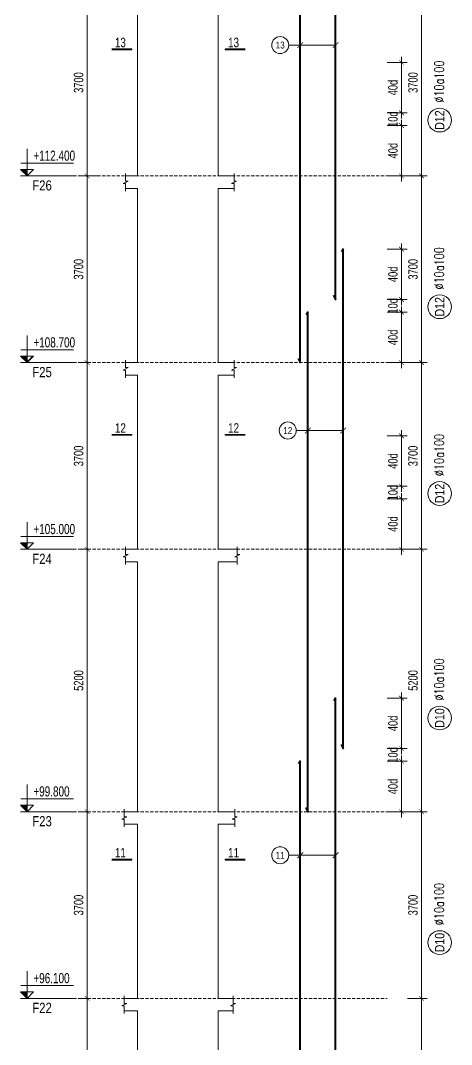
# Model space of a CAD drawing. Header units: millimetres. Extents: x 415878 to 795945, y 85573 to 378758.
# Drawn here: x 415878 to 424421, y 196515 to 216810 of the extents above; entities that cross this region are included whole.
import ezdxf
from ezdxf.enums import TextEntityAlignment as Align

# ---------------------------------------------------------------- set-up
doc = ezdxf.new("R2010")
doc.units = ezdxf.units.MM
doc.linetypes.add('DASHED2', pattern=[9.525, 6.35, -3.175])
doc.layers.get('0').update_dxf_attribs({"lineweight": 20})
doc.layers.get('Defpoints').update_dxf_attribs({"color": 151, "lineweight": 9})
for name, color, linetype, lineweight in [('NDC_S_ANNO', 7, 'Continuous', 20), ('NDC_S_CONTINUOUS', 3, 'Continuous', 20), ('NDC_S_DIM', 1, 'Continuous', 15), ('NDC_S_ENG TITLE', 3, 'Continuous', 20), ('NDC_S_HATCH MATERIAL', 8, 'Continuous', 13), ('NDC_S_LEADER', 1, 'Continuous', 15), ('NDC_S_REBAR NO.', 7, 'Continuous', 20), ('NDC_S_REBAR NO. BOX', 1, 'Continuous', 9), ('NDC_S_STIRRUP', 4, 'Continuous', 40), ('NDC_S_TEXT SYMBOL', 7, 'Continuous', 20), ('NDC_S_VN TEXT', 7, 'Continuous', 20)]:
    doc.layers.add(name, color=color, linetype=linetype, lineweight=lineweight)
doc.styles.add('NDC_ANNO', font='', dxfattribs={"width": 0.8})
doc.styles.add('NDC_ARIAL', font='arial.ttf', dxfattribs={"width": 0.85})
doc.styles.add('NDC_DIM', font='', dxfattribs={"width": 0.75})
doc.styles.add('NDC_ROMANS', font='romans.shx', dxfattribs={"width": 0.7})
doc.styles.add('NDC_VIE TXT', font='arial.ttf', dxfattribs={"width": 0.8})
doc.styles.get('NDC_ANNO').set_extended_font_data('Dotum')
doc.styles.get('NDC_DIM').set_extended_font_data('Dotum')
doc.dimstyles.new('NDC_dim_75', dxfattribs={"dimscale": 75, "dimtxt": 2.5, "dimasz": 1.5, "dimexe": 1.5, "dimexo": 2.5, "dimgap": 1, "dimtad": 1, "dimdec": 0, "dimzin": 0, "dimdsep": 46, "dimtxsty": 'NDC_DIM', "dimblk": 'DIMMARK', "dimcen": 0.09, "dimdle": 1.2, "dimclrd": 1, "dimclre": 1, "dimclrt": 3, "dimadec": 0, "dimazin": 0, "dimtfac": 1, "dimtdec": 0, "dimtix": 1, "dimtofl": 0, "dimtmove": 0, "dimatfit": 3, "dimfxl": 8, "dimfxlon": 1, "dimtolj": 1, "dimtzin": 0, "dimarcsym": 0})

# ---------------------------------------------------------------- blocks, each defined once
blk = doc.blocks.new('DIMMARK')
at = {"layer": 'NDC_S_DIM', "color": 1}
blk.add_line((-1.5, 0), (1, 0), dxfattribs=at)
at = {"layer": 'NDC_S_DIM', "color": 2, "const_width": 0.1}
blk.add_lwpolyline([(-0.42, -0.42), (0.42, 0.42)], dxfattribs=at)
blk = doc.blocks.new('*D829')
at = {"layer": 'Defpoints', "color": 0, "transparency": 16777216}
for p in [(417199, 197429), (417431, 197429), (417431, 193729)]:
    blk.add_point(p, dxfattribs=at)
at = {"layer": 'NDC_S_HATCH MATERIAL', "color": 1, "lineweight": -2, "transparency": 16777216}
for p, q in [((417243, 197429), (417087, 197429)), ((417199, 193842), (417199, 197317)), ((417243, 193729), (417087, 193729))]:
    blk.add_line(p, q, dxfattribs=at)
at = {"layer": 'NDC_S_HATCH MATERIAL', "color": 1, "lineweight": -2, "transparency": 16777216, "xscale": 112.5, "yscale": 112.5, "zscale": 112.5}
for p, rotation in [((417199, 197429), 90), ((417199, 193729), 270)]:
    blk.add_blockref('DIMMARK', p, dxfattribs=dict(at, rotation=rotation))
at = {"layer": 'NDC_S_HATCH MATERIAL', "color": 3, "transparency": 16777216, "insert": (417031, 195579), "char_height": 187.5, "attachment_point": 5, "rotation": 90, "style": 'NDC_DIM'}
blk.add_mtext('\\A1;3700', dxfattribs=at)
blk = doc.blocks.new('*D830')
at = {"layer": 'Defpoints', "color": 0, "transparency": 16777216}
for p in [(417199, 201129), (417431, 201129), (417431, 197429)]:
    blk.add_point(p, dxfattribs=at)
at = {"layer": 'NDC_S_HATCH MATERIAL', "color": 1, "lineweight": -2, "transparency": 16777216}
for p, q in [((417243, 201129), (417087, 201129)), ((417199, 197542), (417199, 201017)), ((417243, 197429), (417087, 197429))]:
    blk.add_line(p, q, dxfattribs=at)
at = {"layer": 'NDC_S_HATCH MATERIAL', "color": 1, "lineweight": -2, "transparency": 16777216, "xscale": 112.5, "yscale": 112.5, "zscale": 112.5}
for p, rotation in [((417199, 201129), 90), ((417199, 197429), 270)]:
    blk.add_blockref('DIMMARK', p, dxfattribs=dict(at, rotation=rotation))
at = {"layer": 'NDC_S_HATCH MATERIAL', "color": 3, "transparency": 16777216, "insert": (417031, 199279), "char_height": 187.5, "attachment_point": 5, "rotation": 90, "style": 'NDC_DIM'}
blk.add_mtext('\\A1;3700', dxfattribs=at)
blk = doc.blocks.new('*D831')
at = {"layer": 'Defpoints', "color": 0, "transparency": 16777216}
for p in [(417199, 206329), (417431, 206329), (417431, 201129)]:
    blk.add_point(p, dxfattribs=at)
at = {"layer": 'NDC_S_HATCH MATERIAL', "color": 1, "lineweight": -2, "transparency": 16777216}
for p, q in [((417243, 206329), (417087, 206329)), ((417199, 201242), (417199, 206217)), ((417243, 201129), (417087, 201129))]:
    blk.add_line(p, q, dxfattribs=at)
at = {"layer": 'NDC_S_HATCH MATERIAL', "color": 1, "lineweight": -2, "transparency": 16777216, "xscale": 112.5, "yscale": 112.5, "zscale": 112.5}
for p, rotation in [((417199, 206329), 90), ((417199, 201129), 270)]:
    blk.add_blockref('DIMMARK', p, dxfattribs=dict(at, rotation=rotation))
at = {"layer": 'NDC_S_HATCH MATERIAL', "color": 3, "transparency": 16777216, "insert": (417031, 203729), "char_height": 187.5, "attachment_point": 5, "rotation": 90, "style": 'NDC_DIM'}
blk.add_mtext('\\A1;5200', dxfattribs=at)
blk = doc.blocks.new('*D832')
at = {"layer": 'Defpoints', "color": 0, "transparency": 16777216}
for p in [(417199, 210029), (417431, 210029), (417431, 206329)]:
    blk.add_point(p, dxfattribs=at)
at = {"layer": 'NDC_S_HATCH MATERIAL', "color": 1, "lineweight": -2, "transparency": 16777216}
for p, q in [((417243, 210029), (417087, 210029)), ((417199, 206442), (417199, 209917)), ((417243, 206329), (417087, 206329))]:
    blk.add_line(p, q, dxfattribs=at)
at = {"layer": 'NDC_S_HATCH MATERIAL', "color": 1, "lineweight": -2, "transparency": 16777216, "xscale": 112.5, "yscale": 112.5, "zscale": 112.5}
for p, rotation in [((417199, 210029), 90), ((417199, 206329), 270)]:
    blk.add_blockref('DIMMARK', p, dxfattribs=dict(at, rotation=rotation))
at = {"layer": 'NDC_S_HATCH MATERIAL', "color": 3, "transparency": 16777216, "insert": (417031, 208179), "char_height": 187.5, "attachment_point": 5, "rotation": 90, "style": 'NDC_DIM'}
blk.add_mtext('\\A1;3700', dxfattribs=at)
blk = doc.blocks.new('*D833')
at = {"layer": 'Defpoints', "color": 0, "transparency": 16777216}
for p in [(417199, 213729), (417641, 213729), (417431, 210029)]:
    blk.add_point(p, dxfattribs=at)
at = {"layer": 'NDC_S_HATCH MATERIAL', "color": 1, "lineweight": -2, "transparency": 16777216}
for p, q in [((417454, 213729), (417087, 213729)), ((417199, 210142), (417199, 213617)), ((417243, 210029), (417087, 210029))]:
    blk.add_line(p, q, dxfattribs=at)
at = {"layer": 'NDC_S_HATCH MATERIAL', "color": 1, "lineweight": -2, "transparency": 16777216, "xscale": 112.5, "yscale": 112.5, "zscale": 112.5}
for p, rotation in [((417199, 213729), 90), ((417199, 210029), 270)]:
    blk.add_blockref('DIMMARK', p, dxfattribs=dict(at, rotation=rotation))
at = {"layer": 'NDC_S_HATCH MATERIAL', "color": 3, "transparency": 16777216, "insert": (417031, 211879), "char_height": 187.5, "attachment_point": 5, "rotation": 90, "style": 'NDC_DIM'}
blk.add_mtext('\\A1;3700', dxfattribs=at)
blk = doc.blocks.new('*D834')
at = {"layer": 'Defpoints', "color": 0, "transparency": 16777216}
for p in [(417199, 217429), (417641, 217429), (417641, 213729)]:
    blk.add_point(p, dxfattribs=at)
at = {"layer": 'NDC_S_HATCH MATERIAL', "color": 1, "lineweight": -2, "transparency": 16777216}
for p, q in [((417454, 217429), (417087, 217429)), ((417199, 213842), (417199, 217317)), ((417454, 213729), (417087, 213729))]:
    blk.add_line(p, q, dxfattribs=at)
at = {"layer": 'NDC_S_HATCH MATERIAL', "color": 1, "lineweight": -2, "transparency": 16777216, "xscale": 112.5, "yscale": 112.5, "zscale": 112.5}
for p, rotation in [((417199, 217429), 90), ((417199, 213729), 270)]:
    blk.add_blockref('DIMMARK', p, dxfattribs=dict(at, rotation=rotation))
at = {"layer": 'NDC_S_HATCH MATERIAL', "color": 3, "transparency": 16777216, "insert": (417031, 215579), "char_height": 187.5, "attachment_point": 5, "rotation": 90, "style": 'NDC_DIM'}
blk.add_mtext('\\A1;3700', dxfattribs=at)
blk = doc.blocks.new('*D893')
at = {"layer": 'Defpoints', "color": 0, "transparency": 16777216}
for p in [(419795, 207329), (423429, 207329), (419795, 206329)]:
    blk.add_point(p, dxfattribs=at)
at = {"layer": 'NDC_S_HATCH MATERIAL', "color": 1, "lineweight": -2, "transparency": 16777216}
for p, q in [((423147, 207329), (423541, 207329)), ((423429, 206442), (423429, 207217)), ((423147, 206329), (423541, 206329))]:
    blk.add_line(p, q, dxfattribs=at)
at = {"layer": 'NDC_S_HATCH MATERIAL', "color": 1, "lineweight": -2, "transparency": 16777216, "xscale": 112.5, "yscale": 112.5, "zscale": 112.5}
for p, rotation in [((423429, 207329), 90), ((423429, 206329), 270)]:
    blk.add_blockref('DIMMARK', p, dxfattribs=dict(at, rotation=rotation))
at = {"layer": 'NDC_S_HATCH MATERIAL', "color": 3, "transparency": 16777216, "insert": (423260, 206829), "char_height": 187.5, "attachment_point": 5, "rotation": 90, "style": 'NDC_DIM'}
blk.add_mtext('\\A1;\\A1;40d', dxfattribs=at)
blk = doc.blocks.new('*D894')
at = {"layer": 'Defpoints', "color": 0, "transparency": 16777216}
for p in [(419795, 207579), (423429, 207579), (419795, 207329)]:
    blk.add_point(p, dxfattribs=at)
at = {"layer": 'NDC_S_HATCH MATERIAL', "color": 1, "lineweight": -2, "transparency": 16777216}
for p, q in [((423429, 207692), (423429, 207804)), ((423147, 207579), (423541, 207579)), ((423147, 207329), (423541, 207329)), ((423429, 207217), (423429, 207104))]:
    blk.add_line(p, q, dxfattribs=at)
at = {"layer": 'NDC_S_HATCH MATERIAL', "color": 1, "lineweight": -2, "transparency": 16777216, "xscale": 112.5, "yscale": 112.5, "zscale": 112.5}
for p, rotation in [((423429, 207579), 270), ((423429, 207329), 90)]:
    blk.add_blockref('DIMMARK', p, dxfattribs=dict(at, rotation=rotation))
at = {"layer": 'NDC_S_HATCH MATERIAL', "color": 3, "transparency": 16777216, "insert": (423260, 207454), "char_height": 187.5, "attachment_point": 5, "rotation": 90, "style": 'NDC_DIM'}
blk.add_mtext('\\A1;\\A1;10d', dxfattribs=at)
blk = doc.blocks.new('*D895')
at = {"layer": 'Defpoints', "color": 0, "transparency": 16777216}
for p in [(419795, 208579), (423429, 208579), (419795, 207579)]:
    blk.add_point(p, dxfattribs=at)
at = {"layer": 'NDC_S_HATCH MATERIAL', "color": 1, "lineweight": -2, "transparency": 16777216}
for p, q in [((423147, 208579), (423541, 208579)), ((423429, 207692), (423429, 208467)), ((423147, 207579), (423541, 207579))]:
    blk.add_line(p, q, dxfattribs=at)
at = {"layer": 'NDC_S_HATCH MATERIAL', "color": 1, "lineweight": -2, "transparency": 16777216, "xscale": 112.5, "yscale": 112.5, "zscale": 112.5}
for p, rotation in [((423429, 208579), 90), ((423429, 207579), 270)]:
    blk.add_blockref('DIMMARK', p, dxfattribs=dict(at, rotation=rotation))
at = {"layer": 'NDC_S_HATCH MATERIAL', "color": 3, "transparency": 16777216, "insert": (423260, 208079), "char_height": 187.5, "attachment_point": 5, "rotation": 90, "style": 'NDC_DIM'}
blk.add_mtext('\\A1;\\A1;40d', dxfattribs=at)
blk = doc.blocks.new('*D896')
at = {"layer": 'Defpoints', "color": 0, "transparency": 16777216}
for p in [(419795, 211029), (423429, 211029), (419795, 210029)]:
    blk.add_point(p, dxfattribs=at)
at = {"layer": 'NDC_S_HATCH MATERIAL', "color": 1, "lineweight": -2, "transparency": 16777216}
for p, q in [((423147, 211029), (423541, 211029)), ((423429, 210142), (423429, 210917)), ((423147, 210029), (423541, 210029))]:
    blk.add_line(p, q, dxfattribs=at)
at = {"layer": 'NDC_S_HATCH MATERIAL', "color": 1, "lineweight": -2, "transparency": 16777216, "xscale": 112.5, "yscale": 112.5, "zscale": 112.5}
for p, rotation in [((423429, 211029), 90), ((423429, 210029), 270)]:
    blk.add_blockref('DIMMARK', p, dxfattribs=dict(at, rotation=rotation))
at = {"layer": 'NDC_S_HATCH MATERIAL', "color": 3, "transparency": 16777216, "insert": (423260, 210529), "char_height": 187.5, "attachment_point": 5, "rotation": 90, "style": 'NDC_DIM'}
blk.add_mtext('\\A1;\\A1;40d', dxfattribs=at)
blk = doc.blocks.new('*D897')
at = {"layer": 'Defpoints', "color": 0, "transparency": 16777216}
for p in [(419795, 211279), (423429, 211279), (419795, 211029)]:
    blk.add_point(p, dxfattribs=at)
at = {"layer": 'NDC_S_HATCH MATERIAL', "color": 1, "lineweight": -2, "transparency": 16777216}
for p, q in [((423429, 211392), (423429, 211504)), ((423147, 211279), (423541, 211279)), ((423147, 211029), (423541, 211029)), ((423429, 210917), (423429, 210804))]:
    blk.add_line(p, q, dxfattribs=at)
at = {"layer": 'NDC_S_HATCH MATERIAL', "color": 1, "lineweight": -2, "transparency": 16777216, "xscale": 112.5, "yscale": 112.5, "zscale": 112.5}
for p, rotation in [((423429, 211279), 270), ((423429, 211029), 90)]:
    blk.add_blockref('DIMMARK', p, dxfattribs=dict(at, rotation=rotation))
at = {"layer": 'NDC_S_HATCH MATERIAL', "color": 3, "transparency": 16777216, "insert": (423260, 211154), "char_height": 187.5, "attachment_point": 5, "rotation": 90, "style": 'NDC_DIM'}
blk.add_mtext('\\A1;\\A1;10d', dxfattribs=at)
blk = doc.blocks.new('*D898')
at = {"layer": 'Defpoints', "color": 0, "transparency": 16777216}
for p in [(419795, 212279), (423429, 212279), (419795, 211279)]:
    blk.add_point(p, dxfattribs=at)
at = {"layer": 'NDC_S_HATCH MATERIAL', "color": 1, "lineweight": -2, "transparency": 16777216}
for p, q in [((423147, 212279), (423541, 212279)), ((423429, 211392), (423429, 212167)), ((423147, 211279), (423541, 211279))]:
    blk.add_line(p, q, dxfattribs=at)
at = {"layer": 'NDC_S_HATCH MATERIAL', "color": 1, "lineweight": -2, "transparency": 16777216, "xscale": 112.5, "yscale": 112.5, "zscale": 112.5}
for p, rotation in [((423429, 212279), 90), ((423429, 211279), 270)]:
    blk.add_blockref('DIMMARK', p, dxfattribs=dict(at, rotation=rotation))
at = {"layer": 'NDC_S_HATCH MATERIAL', "color": 3, "transparency": 16777216, "insert": (423260, 211779), "char_height": 187.5, "attachment_point": 5, "rotation": 90, "style": 'NDC_DIM'}
blk.add_mtext('\\A1;\\A1;40d', dxfattribs=at)
blk = doc.blocks.new('*D899')
at = {"layer": 'Defpoints', "color": 0, "transparency": 16777216}
for p in [(419795, 214729), (423429, 214729), (419795, 213729)]:
    blk.add_point(p, dxfattribs=at)
at = {"layer": 'NDC_S_HATCH MATERIAL', "color": 1, "lineweight": -2, "transparency": 16777216}
for p, q in [((423147, 214729), (423541, 214729)), ((423429, 213842), (423429, 214617)), ((423147, 213729), (423541, 213729))]:
    blk.add_line(p, q, dxfattribs=at)
at = {"layer": 'NDC_S_HATCH MATERIAL', "color": 1, "lineweight": -2, "transparency": 16777216, "xscale": 112.5, "yscale": 112.5, "zscale": 112.5}
for p, rotation in [((423429, 214729), 90), ((423429, 213729), 270)]:
    blk.add_blockref('DIMMARK', p, dxfattribs=dict(at, rotation=rotation))
at = {"layer": 'NDC_S_HATCH MATERIAL', "color": 3, "transparency": 16777216, "insert": (423260, 214229), "char_height": 187.5, "attachment_point": 5, "rotation": 90, "style": 'NDC_DIM'}
blk.add_mtext('\\A1;\\A1;40d', dxfattribs=at)
blk = doc.blocks.new('*D900')
at = {"layer": 'Defpoints', "color": 0, "transparency": 16777216}
for p in [(419795, 214979), (423429, 214979), (419795, 214729)]:
    blk.add_point(p, dxfattribs=at)
at = {"layer": 'NDC_S_HATCH MATERIAL', "color": 1, "lineweight": -2, "transparency": 16777216}
for p, q in [((423429, 215092), (423429, 215204)), ((423147, 214979), (423541, 214979)), ((423147, 214729), (423541, 214729)), ((423429, 214617), (423429, 214504))]:
    blk.add_line(p, q, dxfattribs=at)
at = {"layer": 'NDC_S_HATCH MATERIAL', "color": 1, "lineweight": -2, "transparency": 16777216, "xscale": 112.5, "yscale": 112.5, "zscale": 112.5}
for p, rotation in [((423429, 214979), 270), ((423429, 214729), 90)]:
    blk.add_blockref('DIMMARK', p, dxfattribs=dict(at, rotation=rotation))
at = {"layer": 'NDC_S_HATCH MATERIAL', "color": 3, "transparency": 16777216, "insert": (423260, 214854), "char_height": 187.5, "attachment_point": 5, "rotation": 90, "style": 'NDC_DIM'}
blk.add_mtext('\\A1;\\A1;\\A1;10d', dxfattribs=at)
blk = doc.blocks.new('*D901')
at = {"layer": 'Defpoints', "color": 0, "transparency": 16777216}
for p in [(419795, 215979), (423429, 215979), (419795, 214979)]:
    blk.add_point(p, dxfattribs=at)
at = {"layer": 'NDC_S_HATCH MATERIAL', "color": 1, "lineweight": -2, "transparency": 16777216}
for p, q in [((423147, 215979), (423541, 215979)), ((423429, 215092), (423429, 215867)), ((423147, 214979), (423541, 214979))]:
    blk.add_line(p, q, dxfattribs=at)
at = {"layer": 'NDC_S_HATCH MATERIAL', "color": 1, "lineweight": -2, "transparency": 16777216, "xscale": 112.5, "yscale": 112.5, "zscale": 112.5}
for p, rotation in [((423429, 215979), 90), ((423429, 214979), 270)]:
    blk.add_blockref('DIMMARK', p, dxfattribs=dict(at, rotation=rotation))
at = {"layer": 'NDC_S_HATCH MATERIAL', "color": 3, "transparency": 16777216, "insert": (423260, 215479), "char_height": 187.5, "attachment_point": 5, "rotation": 90, "style": 'NDC_DIM'}
blk.add_mtext('\\A1;\\A1;40d', dxfattribs=at)
blk = doc.blocks.new('*D943')
at = {"layer": 'Defpoints', "color": 0, "transparency": 16777216}
for p in [(419795, 197429), (423827, 197429), (419795, 193729)]:
    blk.add_point(p, dxfattribs=at)
at = {"layer": 'NDC_S_VN TEXT', "color": 1, "lineweight": -2, "transparency": 16777216}
for p, q in [((423546, 197429), (423939, 197429)), ((423827, 193842), (423827, 197317)), ((423546, 193729), (423939, 193729))]:
    blk.add_line(p, q, dxfattribs=at)
at = {"layer": 'NDC_S_VN TEXT', "color": 1, "lineweight": -2, "transparency": 16777216, "xscale": 112.5, "yscale": 112.5, "zscale": 112.5}
for p, rotation in [((423827, 197429), 90), ((423827, 193729), 270)]:
    blk.add_blockref('DIMMARK', p, dxfattribs=dict(at, rotation=rotation))
at = {"layer": 'NDC_S_VN TEXT', "color": 3, "transparency": 16777216, "insert": (423658, 195579), "char_height": 187.5, "attachment_point": 5, "rotation": 90, "style": 'NDC_DIM'}
blk.add_mtext('\\A1;3700', dxfattribs=at)
blk = doc.blocks.new('*D944')
at = {"layer": 'Defpoints', "color": 0, "transparency": 16777216}
for p in [(419795, 201129), (423827, 201129), (419795, 197429)]:
    blk.add_point(p, dxfattribs=at)
at = {"layer": 'NDC_S_VN TEXT', "color": 1, "lineweight": -2, "transparency": 16777216}
for p, q in [((423546, 201129), (423939, 201129)), ((423827, 197542), (423827, 201017)), ((423546, 197429), (423939, 197429))]:
    blk.add_line(p, q, dxfattribs=at)
at = {"layer": 'NDC_S_VN TEXT', "color": 1, "lineweight": -2, "transparency": 16777216, "xscale": 112.5, "yscale": 112.5, "zscale": 112.5}
for p, rotation in [((423827, 201129), 90), ((423827, 197429), 270)]:
    blk.add_blockref('DIMMARK', p, dxfattribs=dict(at, rotation=rotation))
at = {"layer": 'NDC_S_VN TEXT', "color": 3, "transparency": 16777216, "insert": (423658, 199279), "char_height": 187.5, "attachment_point": 5, "rotation": 90, "style": 'NDC_DIM'}
blk.add_mtext('\\A1;3700', dxfattribs=at)
blk = doc.blocks.new('*D945')
at = {"layer": 'Defpoints', "color": 0, "transparency": 16777216}
for p in [(419795, 206329), (423827, 206329), (419795, 201129)]:
    blk.add_point(p, dxfattribs=at)
at = {"layer": 'NDC_S_VN TEXT', "color": 1, "lineweight": -2, "transparency": 16777216}
for p, q in [((423546, 206329), (423939, 206329)), ((423827, 201242), (423827, 206217)), ((423546, 201129), (423939, 201129))]:
    blk.add_line(p, q, dxfattribs=at)
at = {"layer": 'NDC_S_VN TEXT', "color": 1, "lineweight": -2, "transparency": 16777216, "xscale": 112.5, "yscale": 112.5, "zscale": 112.5}
for p, rotation in [((423827, 206329), 90), ((423827, 201129), 270)]:
    blk.add_blockref('DIMMARK', p, dxfattribs=dict(at, rotation=rotation))
at = {"layer": 'NDC_S_VN TEXT', "color": 3, "transparency": 16777216, "insert": (423658, 203729), "char_height": 187.5, "attachment_point": 5, "rotation": 90, "style": 'NDC_DIM'}
blk.add_mtext('\\A1;5200', dxfattribs=at)
blk = doc.blocks.new('*D946')
at = {"layer": 'Defpoints', "color": 0, "transparency": 16777216}
for p in [(419795, 210029), (423827, 210029), (419795, 206329)]:
    blk.add_point(p, dxfattribs=at)
at = {"layer": 'NDC_S_VN TEXT', "color": 1, "lineweight": -2, "transparency": 16777216}
for p, q in [((423546, 210029), (423939, 210029)), ((423827, 206442), (423827, 209917)), ((423546, 206329), (423939, 206329))]:
    blk.add_line(p, q, dxfattribs=at)
at = {"layer": 'NDC_S_VN TEXT', "color": 1, "lineweight": -2, "transparency": 16777216, "xscale": 112.5, "yscale": 112.5, "zscale": 112.5}
for p, rotation in [((423827, 210029), 90), ((423827, 206329), 270)]:
    blk.add_blockref('DIMMARK', p, dxfattribs=dict(at, rotation=rotation))
at = {"layer": 'NDC_S_VN TEXT', "color": 3, "transparency": 16777216, "insert": (423658, 208179), "char_height": 187.5, "attachment_point": 5, "rotation": 90, "style": 'NDC_DIM'}
blk.add_mtext('\\A1;3700', dxfattribs=at)
blk = doc.blocks.new('*D947')
at = {"layer": 'Defpoints', "color": 0, "transparency": 16777216}
for p in [(419795, 213729), (423827, 213729), (419795, 210029)]:
    blk.add_point(p, dxfattribs=at)
at = {"layer": 'NDC_S_VN TEXT', "color": 1, "lineweight": -2, "transparency": 16777216}
for p, q in [((423546, 213729), (423939, 213729)), ((423827, 210142), (423827, 213617)), ((423546, 210029), (423939, 210029))]:
    blk.add_line(p, q, dxfattribs=at)
at = {"layer": 'NDC_S_VN TEXT', "color": 1, "lineweight": -2, "transparency": 16777216, "xscale": 112.5, "yscale": 112.5, "zscale": 112.5}
for p, rotation in [((423827, 213729), 90), ((423827, 210029), 270)]:
    blk.add_blockref('DIMMARK', p, dxfattribs=dict(at, rotation=rotation))
at = {"layer": 'NDC_S_VN TEXT', "color": 3, "transparency": 16777216, "insert": (423658, 211879), "char_height": 187.5, "attachment_point": 5, "rotation": 90, "style": 'NDC_DIM'}
blk.add_mtext('\\A1;3700', dxfattribs=at)
blk = doc.blocks.new('*D948')
at = {"layer": 'Defpoints', "color": 0, "transparency": 16777216}
for p in [(419795, 217429), (423827, 217429), (419795, 213729)]:
    blk.add_point(p, dxfattribs=at)
at = {"layer": 'NDC_S_VN TEXT', "color": 1, "lineweight": -2, "transparency": 16777216}
for p, q in [((423546, 217429), (423939, 217429)), ((423827, 213842), (423827, 217317)), ((423546, 213729), (423939, 213729))]:
    blk.add_line(p, q, dxfattribs=at)
at = {"layer": 'NDC_S_VN TEXT', "color": 1, "lineweight": -2, "transparency": 16777216, "xscale": 112.5, "yscale": 112.5, "zscale": 112.5}
for p, rotation in [((423827, 217429), 90), ((423827, 213729), 270)]:
    blk.add_blockref('DIMMARK', p, dxfattribs=dict(at, rotation=rotation))
at = {"layer": 'NDC_S_VN TEXT', "color": 3, "transparency": 16777216, "insert": (423658, 215579), "char_height": 187.5, "attachment_point": 5, "rotation": 90, "style": 'NDC_DIM'}
blk.add_mtext('\\A1;3700', dxfattribs=at)
blk = doc.blocks.new('CD')
at = {"layer": 'NDC_S_ANNO'}
blk.add_hatch(color=3, dxfattribs=at).paths.add_polyline_path([(0, 160), (-161, 160), (0, 0)])
at = {"layer": 'NDC_S_ANNO', "ltscale": 50}
h = blk.add_hatch(dxfattribs=at)
h.set_pattern_fill('ANSI31', color=256, scale=140.6, style=0)
h.paths.add_polyline_path([(0, 160), (0, 0), (161, 160)])
for p, q in [((-159, 314), (1147, 314)), ((1156, 0), (-164, 0))]:
    blk.add_line(p, q, dxfattribs=at)
for points in [[(0, 669), (0, 0)], [(0, 0), (-161, 160), (0, 160)], [(0, 0), (161, 160), (0, 160)]]:
    blk.add_lwpolyline(points, dxfattribs=at)
at = {"layer": 'NDC_S_TEXT SYMBOL', "color": 3, "style": 'NDC_DIM', "width": 0.7}
blk.add_attdef('COT', (154, 375), '', height=250, dxfattribs=at)
blk = doc.blocks.new('*U25')
at = {"layer": 'NDC_S_ANNO', "color": 0, "linetype": 'ByBlock', "lineweight": -2}
blk.add_line((-4.36, 0), (1, 0), dxfattribs=at)
at = {"layer": 'NDC_S_ANNO', "ltscale": 0.005, "const_width": 0.5}
blk.add_lwpolyline([(1, 0), (-4.36, 0)], dxfattribs=at)
at = {"layer": 'NDC_S_TEXT SYMBOL', "linetype": 'ByBlock', "lineweight": -2, "style": 'NDC_ANNO', "width": 0.8}
blk.add_attdef('DETAIL', text='', height=2.5, dxfattribs=at).set_placement((-0.64, 1.82), align=Align.MIDDLE_RIGHT)
blk = doc.blocks.new('*U26')
at = {"layer": 'NDC_S_ANNO', "color": 0, "linetype": 'ByBlock', "lineweight": -2}
blk.add_line((1, 0), (-4.36, 0), dxfattribs=at)
at = {"layer": 'NDC_S_ANNO', "ltscale": 0.005, "const_width": 0.5}
blk.add_lwpolyline([(1, 0), (-4.36, 0)], dxfattribs=at)
at = {"layer": 'NDC_S_TEXT SYMBOL', "linetype": 'ByBlock', "lineweight": -2, "style": 'NDC_ANNO', "width": 0.8}
blk.add_attdef('DETAIL', text='', height=2.5, dxfattribs=at).set_placement((-0.64, 1.82), align=Align.MIDDLE_RIGHT)
blk = doc.blocks.new('*D959')
at = {"layer": 'Defpoints', "color": 0, "transparency": 16777216}
for p in [(419795, 202129), (423429, 202129), (419795, 201129)]:
    blk.add_point(p, dxfattribs=at)
at = {"layer": 'NDC_S_HATCH MATERIAL', "color": 1, "lineweight": -2, "transparency": 16777216}
for p, q in [((423147, 202129), (423541, 202129)), ((423429, 201242), (423429, 202017)), ((423147, 201129), (423541, 201129))]:
    blk.add_line(p, q, dxfattribs=at)
at = {"layer": 'NDC_S_HATCH MATERIAL', "color": 1, "lineweight": -2, "transparency": 16777216, "xscale": 112.5, "yscale": 112.5, "zscale": 112.5}
for p, rotation in [((423429, 202129), 90), ((423429, 201129), 270)]:
    blk.add_blockref('DIMMARK', p, dxfattribs=dict(at, rotation=rotation))
at = {"layer": 'NDC_S_HATCH MATERIAL', "color": 3, "transparency": 16777216, "insert": (423260, 201629), "char_height": 187.5, "attachment_point": 5, "rotation": 90, "style": 'NDC_DIM'}
blk.add_mtext('\\A1;\\A1;40d', dxfattribs=at)
blk = doc.blocks.new('*D960')
at = {"layer": 'Defpoints', "color": 0, "transparency": 16777216}
for p in [(419795, 202379), (423429, 202379), (419795, 202129)]:
    blk.add_point(p, dxfattribs=at)
at = {"layer": 'NDC_S_HATCH MATERIAL', "color": 1, "lineweight": -2, "transparency": 16777216}
for p, q in [((423429, 202492), (423429, 202604)), ((423147, 202379), (423541, 202379)), ((423147, 202129), (423541, 202129)), ((423429, 202017), (423429, 201904))]:
    blk.add_line(p, q, dxfattribs=at)
at = {"layer": 'NDC_S_HATCH MATERIAL', "color": 1, "lineweight": -2, "transparency": 16777216, "xscale": 112.5, "yscale": 112.5, "zscale": 112.5}
for p, rotation in [((423429, 202379), 270), ((423429, 202129), 90)]:
    blk.add_blockref('DIMMARK', p, dxfattribs=dict(at, rotation=rotation))
at = {"layer": 'NDC_S_HATCH MATERIAL', "color": 3, "transparency": 16777216, "insert": (423260, 202254), "char_height": 187.5, "attachment_point": 5, "rotation": 90, "style": 'NDC_DIM'}
blk.add_mtext('\\A1;\\A1;10d', dxfattribs=at)
blk = doc.blocks.new('*D961')
at = {"layer": 'Defpoints', "color": 0, "transparency": 16777216}
for p in [(419795, 203379), (423429, 203379), (419795, 202379)]:
    blk.add_point(p, dxfattribs=at)
at = {"layer": 'NDC_S_HATCH MATERIAL', "color": 1, "lineweight": -2, "transparency": 16777216}
for p, q in [((423147, 203379), (423541, 203379)), ((423429, 202492), (423429, 203267)), ((423147, 202379), (423541, 202379))]:
    blk.add_line(p, q, dxfattribs=at)
at = {"layer": 'NDC_S_HATCH MATERIAL', "color": 1, "lineweight": -2, "transparency": 16777216, "xscale": 112.5, "yscale": 112.5, "zscale": 112.5}
for p, rotation in [((423429, 203379), 90), ((423429, 202379), 270)]:
    blk.add_blockref('DIMMARK', p, dxfattribs=dict(at, rotation=rotation))
at = {"layer": 'NDC_S_HATCH MATERIAL', "color": 3, "transparency": 16777216, "insert": (423260, 202879), "char_height": 187.5, "attachment_point": 5, "rotation": 90, "style": 'NDC_DIM'}
blk.add_mtext('\\A1;\\A1;40d', dxfattribs=at)
blk = doc.blocks.new('MATDUNGCOTC1')
at = {"layer": 'NDC_S_CONTINUOUS'}
for points in [[(417960, 213729.4), (418194.5, 213729.4), (418194.5, 217179.4), (417960, 217179.4)], [(420110.7, 213729.4), (419794.5, 213729.4), (419794.5, 217179.4), (420110.7, 217179.4)], [(417960, 210029.4), (418194.5, 210029.4), (418194.5, 213479.4), (417960, 213479.4)], [(420110.7, 210029.4), (419794.5, 210029.4), (419794.5, 213479.4), (420110.7, 213479.4)], [(417960.2, 206329.4), (418194.5, 206329.4), (418194.5, 209779.4), (417960, 209779.4)], [(420174.5, 206329.4), (419794.5, 206329.4), (419794.5, 209779.4), (420110.7, 209779.4)], [(417934.5, 201129.4), (418194.5, 201129.4), (418194.5, 206079.4), (417960.2, 206079.4)], [(420124.5, 201129.4), (419794.5, 201129.4), (419794.5, 206079.4), (420174.5, 206079.4)], [(417934.5, 197429.4), (418194.5, 197429.4), (418194.5, 200879.4), (417934.5, 200879.4)], [(420092.4, 197429.4), (419794.5, 197429.4), (419794.5, 200879.4), (420124.5, 200879.4)], [(417934.5, 193729.4), (418194.5, 193729.4), (418194.5, 197179.4), (417934.5, 197179.4)], [(420124.5, 193729.4), (419794.5, 193729.4), (419794.5, 197179.4), (420092.4, 197179.4)]]:
    blk.add_lwpolyline(points, dxfattribs=at)
at = {"layer": 'NDC_S_DIM', "ltscale": 40}
for points in [[(417960, 213777.9), (417960, 213627.9), (418010, 213627.9), (417910, 213577.9), (417960, 213577.9), (417960, 213427.9)], [(420110.7, 213777.9), (420110.7, 213627.9), (420160.7, 213627.9), (420060.7, 213577.9), (420110.7, 213577.9), (420110.7, 213427.9)], [(417960, 210079.4), (417960, 209929.4), (418010, 209929.4), (417910, 209879.4), (417960, 209879.4), (417960, 209729.4)], [(420110.7, 210079.4), (420110.7, 209929.4), (420160.7, 209929.4), (420060.7, 209879.4), (420110.7, 209879.4), (420110.7, 209729.4)], [(417960.2, 206379.4), (417960.2, 206229.4), (418010.2, 206229.4), (417910.2, 206179.4), (417960.2, 206179.4), (417960.2, 206029.4)], [(420174.5, 206029.4), (420174.5, 206179.4), (420124.5, 206179.4), (420224.5, 206229.4), (420174.5, 206229.4), (420174.5, 206379.4)], [(417934.5, 200829.4), (417934.5, 200979.4), (417884.5, 200979.4), (417984.5, 201029.4), (417934.5, 201029.4), (417934.5, 201179.4)], [(420124.5, 200829.4), (420124.5, 200979.4), (420074.5, 200979.4), (420174.5, 201029.4), (420124.5, 201029.4), (420124.5, 201179.4)], [(417934.5, 197129.4), (417934.5, 197279.4), (417884.5, 197279.4), (417984.5, 197329.4), (417934.5, 197329.4), (417934.5, 197479.4)], [(420092.4, 197129.4), (420092.4, 197279.4), (420042.4, 197279.4), (420142.4, 197329.4), (420092.4, 197329.4), (420092.4, 197479.4)]]:
    blk.add_lwpolyline(points, dxfattribs=at)
at = {"layer": 'NDC_S_HATCH MATERIAL', "linetype": 'DASHED2', "ltscale": 10}
for p, q in [((415877.9, 213729.4), (423147.4, 213729.4)), ((415877.9, 210029.4), (423147.4, 210029.4)), ((415877.9, 206329.4), (423147.4, 206329.4)), ((415877.9, 201129.4), (423147.4, 201129.4)), ((415877.9, 197429.4), (423147.4, 197429.4))]:
    blk.add_line(p, q, dxfattribs=at)
at = {"layer": 'NDC_S_LEADER', "ltscale": 0.005}
for centre in [(421025.3, 216322.3), (421175.3, 208683.6), (421025.3, 200265.5)]:
    blk.add_circle(centre, 168.7, dxfattribs=at)
at = {"layer": 'NDC_S_REBAR NO. BOX'}
for centre in [(424185.8, 214835.3), (424185.8, 211135.3), (424185.8, 207435.3), (424185.8, 202985.3), (424185.8, 198535.3)]:
    blk.add_circle(centre, 234.8, dxfattribs=at)
at = {"layer": 'NDC_S_STIRRUP'}
for points in [[(422083.2, 211362.8), (422123.2, 211279.4), (422123.2, 219679.4), (422089.7, 219624.6)], [(421383.2, 210112.8), (421423.2, 210029.4), (421423.2, 218429.4), (421389.7, 218374.6)], [(422233.2, 202462.8), (422273.2, 202379.4), (422273.2, 212279.4), (422239.7, 212224.6)], [(421533.2, 201212.8), (421573.2, 201129.4), (421573.2, 211029.4), (421539.7, 210974.6)], [(422083.2, 195062.8), (422123.2, 194979.4), (422123.2, 203379.4), (422089.7, 203324.6)], [(421383.2, 193812.8), (421423.2, 193729.4), (421423.2, 202129.4), (421389.7, 202074.6)]]:
    blk.add_lwpolyline(points, dxfattribs=at)
at = {"layer": 'NDC_S_DIM', "color": 2, "xscale": 75, "yscale": 75, "zscale": 75}
for name, p, values in [('*U25', (418015.2, 216235.8), {'DETAIL': '13'}), ('*U26', (420257.8, 216235.8), {'DETAIL': '13'}), ('*U25', (418015.2, 208597.1), {'DETAIL': '12'}), ('*U26', (420257.8, 208597.1), {'DETAIL': '12'}), ('*U25', (418015.2, 200179), {'DETAIL': '11'}), ('*U26', (420257.8, 200179), {'DETAIL': '11'})]:
    blk.add_blockref(name, p, dxfattribs=at).add_auto_attribs(values)
at = {"layer": 'NDC_S_DIM'}
ref = blk.add_blockref('CD', (416009.6, 213729.4), dxfattribs=dict(at, xscale=0.8035714285714284, yscale=0.8035714285714284, zscale=0.8035714285714284))
ref.add_attrib('COT', '+112.400', (416133.3, 214030.4), dxfattribs={"layer": '0', "color": 3, "height": 200.89, "style": 'NDC_DIM', "width": 0.75})
ref = blk.add_blockref('CD', (416009.6, 210029.4), dxfattribs=dict(at, xscale=0.8035714285714284, yscale=0.8035714285714284, zscale=0.8035714285714284))
ref.add_attrib('COT', '+108.700', (416133.3, 210330.4), dxfattribs={"layer": '0', "color": 3, "height": 200.89, "style": 'NDC_DIM', "width": 0.75})
ref = blk.add_blockref('CD', (416009.6, 206329.4), dxfattribs=dict(at, xscale=0.8035714285714284, yscale=0.8035714285714284, zscale=0.8035714285714284))
ref.add_attrib('COT', '+105.000', (416133.3, 206630.4), dxfattribs={"layer": '0', "color": 3, "height": 200.89, "style": 'NDC_DIM', "width": 0.75})
ref = blk.add_blockref('CD', (416009.6, 201129.4), dxfattribs=dict(at, xscale=0.8035714285714284, yscale=0.8035714285714284, zscale=0.8035714285714284))
ref.add_attrib('COT', '+99.800', (416133.3, 201430.4), dxfattribs={"layer": '0', "color": 3, "height": 200.89, "style": 'NDC_DIM', "width": 0.75})
ref = blk.add_blockref('CD', (416009.6, 197429.4), dxfattribs=dict(at, xscale=0.8035714285714284, yscale=0.8035714285714284, zscale=0.8035714285714284))
ref.add_attrib('COT', '+96.100', (416133.3, 197730.4), dxfattribs={"layer": '0', "color": 3, "height": 200.89, "style": 'NDC_DIM', "width": 0.75})
at = {"layer": 'NDC_S_ENG TITLE', "ltscale": 3, "style": 'NDC_ROMANS', "width": 0.75}
for p in [(424270.9, 215179.6), (424270.9, 211479.6), (424270.9, 207779.6), (424270.9, 203329.6), (424270.9, 198879.6)]:
    blk.add_text('%%C10a100', height=187.5, rotation=90, dxfattribs=at).set_placement(p)
at = {"layer": 'NDC_S_REBAR NO.', "style": 'NDC_ARIAL', "width": 0.8}
for s, p in [('D12', (424185.8, 214835.3)), ('D12', (424185.8, 211135.3)), ('D12', (424185.8, 207435.3)), ('D10', (424185.8, 202985.3)), ('D10', (424185.8, 198535.3))]:
    blk.add_text(s, height=187.5, rotation=90, dxfattribs=at).set_placement(p, align=Align.MIDDLE_CENTER)
at = {"layer": 'NDC_S_VN TEXT', "style": 'NDC_ARIAL', "width": 0.85}
for s, p in [('13', (421025.3, 216322.3)), ('12', (421175.3, 208683.6)), ('11', (421025.3, 200265.5))]:
    blk.add_text(s, height=135, dxfattribs=at).set_placement(p, align=Align.MIDDLE_CENTER)
at = {"layer": 'NDC_S_VN TEXT', "style": 'NDC_VIE TXT', "width": 0.8}
for s, p in [('F26', (416112.3, 213541)), ('F25', (416112.3, 209841)), ('F24', (416112.3, 206141)), ('F23', (416112.3, 200941)), ('F22', (416112.3, 197241))]:
    blk.add_text(s, height=200.89, dxfattribs=at).set_placement(p, align=Align.MIDDLE_LEFT)
at = {"layer": 'NDC_S_HATCH MATERIAL'}
for base, p1, p2, picture, middle in [((417199.4, 217429.4), (417641.3, 213729.4), (417641.3, 217429.4), '*D834', (417030.7, 215579.4)), ((417199.4, 213729.4), (417431, 210029.4), (417641.3, 213729.4), '*D833', (417030.7, 211879.4)), ((417199.4, 210029.4), (417431, 206329.4), (417431, 210029.4), '*D832', (417030.7, 208179.4)), ((417199.4, 206329.4), (417431, 201129.4), (417431, 206329.4), '*D831', (417030.7, 203729.4)), ((417199.4, 201129.4), (417431, 197429.4), (417431, 201129.4), '*D830', (417030.7, 199279.4)), ((417199.4, 197429.4), (417431, 193729.4), (417431, 197429.4), '*D829', (417030.7, 195579.4))]:
    dim = blk.add_linear_dim(base=base, p1=p1, p2=p2, angle=90, dimstyle='NDC_dim_75', override={"dimtmove": 1}, dxfattribs=at)
    dim.commit()
    dim.dimension.update_dxf_attribs({"geometry": picture, "text_midpoint": middle})
for base, p1, p2, text, picture, middle in [((423428.6, 215979.4), (419794.5, 214979.4), (419794.5, 215979.4), '\\A1;40d', '*D901', (423259.9, 215479.4)), ((423428.6, 214979.4), (419794.5, 214729.4), (419794.5, 214979.4), '\\A1;\\A1;10d', '*D900', (423259.9, 214854.4)), ((423428.6, 214729.4), (419794.5, 213729.4), (419794.5, 214729.4), '\\A1;40d', '*D899', (423259.9, 214229.4)), ((423428.6, 212279.4), (419794.5, 211279.4), (419794.5, 212279.4), '\\A1;40d', '*D898', (423259.9, 211779.4)), ((423428.6, 211279.4), (419794.5, 211029.4), (419794.5, 211279.4), '\\A1;10d', '*D897', (423259.9, 211154.4)), ((423428.6, 211029.4), (419794.5, 210029.4), (419794.5, 211029.4), '\\A1;40d', '*D896', (423259.9, 210529.4)), ((423428.6, 208579.4), (419794.5, 207579.4), (419794.5, 208579.4), '\\A1;40d', '*D895', (423259.9, 208079.4)), ((423428.6, 207579.4), (419794.5, 207329.4), (419794.5, 207579.4), '\\A1;10d', '*D894', (423259.9, 207454.4)), ((423428.6, 207329.4), (419794.5, 206329.4), (419794.5, 207329.4), '\\A1;40d', '*D893', (423259.9, 206829.4)), ((423428.6, 203379.4), (419794.5, 202379.4), (419794.5, 203379.4), '\\A1;40d', '*D961', (423259.9, 202879.4)), ((423428.6, 202379.4), (419794.5, 202129.4), (419794.5, 202379.4), '\\A1;10d', '*D960', (423259.9, 202254.4)), ((423428.6, 202129.4), (419794.5, 201129.4), (419794.5, 202129.4), '\\A1;40d', '*D959', (423259.9, 201629.4))]:
    dim = blk.add_linear_dim(base=base, p1=p1, p2=p2, angle=90, text=text, dimstyle='NDC_dim_75', override={"dimtmove": 1, "dimfxl": 3.75}, dxfattribs=at)
    dim.commit()
    dim.dimension.update_dxf_attribs({"geometry": picture, "text_midpoint": middle})
at = {"layer": 'NDC_S_VN TEXT'}
for base, p1, p2, picture, middle in [((423827, 217429.4), (419794.5, 213729.4), (419794.5, 217429.4), '*D948', (423658.2, 215579.4)), ((423827, 213729.4), (419794.5, 210029.4), (419794.5, 213729.4), '*D947', (423658.2, 211879.4)), ((423827, 210029.4), (419794.5, 206329.4), (419794.5, 210029.4), '*D946', (423658.2, 208179.4)), ((423827, 206329.4), (419794.5, 201129.4), (419794.5, 206329.4), '*D945', (423658.2, 203729.4)), ((423827, 201129.4), (419794.5, 197429.4), (419794.5, 201129.4), '*D944', (423658.2, 199279.4)), ((423827, 197429.4), (419794.5, 193729.4), (419794.5, 197429.4), '*D943', (423658.2, 195579.4))]:
    dim = blk.add_linear_dim(base=base, p1=p1, p2=p2, angle=90, dimstyle='NDC_dim_75', override={"dimtmove": 1, "dimfxl": 3.75}, dxfattribs=at)
    dim.commit()
    dim.dimension.update_dxf_attribs({"geometry": picture, "text_midpoint": middle})
for points in [[(422123.2, 216322.3), (421194, 216322.3)], [(421423.2, 216322.3), (421194, 216322.3)], [(422273.2, 208683.6), (421344, 208683.6)], [(421573.2, 208683.6), (421344, 208683.6)], [(422123.2, 200265.5), (421194, 200265.5)], [(421423.2, 200265.5), (421194, 200265.5)]]:
    blk.add_leader(points, dimstyle='NDC_dim_75', override={"dimtmove": 1, "dimldrblk": 'ARCHTICK', "dimfxl": 3.75}, dxfattribs=at)

msp = doc.modelspace()

# ---------------------------------------------------------------- block references
at = {"layer": 'NDC_S_VN TEXT'}
msp.add_blockref('MATDUNGCOTC1', (0, 0), dxfattribs=at)

doc.saveas('drawing.dxf')
